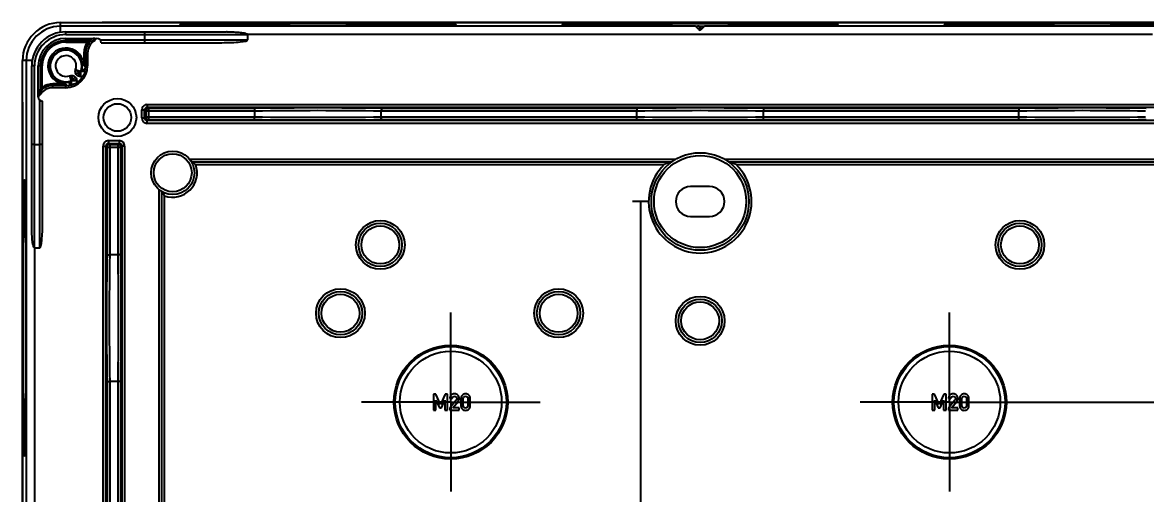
# Model space of a CAD drawing. Header units: millimetres. Extents: x 0 to 594, y 0 to 420.
# Drawn here: x 430.8 to 534.3, y 186.8 to 230.3 of the extents above; entities that cross this region are included whole.
import ezdxf

# ---------------------------------------------------------------- set-up
doc = ezdxf.new("R2010")
doc.units = ezdxf.units.MM
doc.header["$LTSCALE"] = 32.67
doc.linetypes.add('CENTER', pattern=[0.6, 0.375, -0.075, 0.075, -0.075])
doc.layers.get('0').update_dxf_attribs({"linetype": 'CONTINUOUS'})
for name, color, linetype in [('DECKEL_ABOX_DXF_CONTINUOUS_LINE', 7, 'CONTINUOUS'), ('KASTEN_ABOX_250-5201_DXF_AXIS', 7, 'CONTINUOUS'), ('KASTEN_ABOX_DXF_CONTINUOUS_LINE', 7, 'CONTINUOUS'), ('M-490-925-01-6274_DXF_DIMENSION', 7, 'CONTINUOUS')]:
    doc.layers.add(name, color=color, linetype=linetype)
doc.styles.get("Standard").update_dxf_attribs({"font": 'txt', "width": 0.7})
doc.dimstyles.new('DIMSTYLE_2', dxfattribs={"dimtxt": 2.5, "dimasz": 3.5, "dimexe": 1.5, "dimexo": 0, "dimtad": 1, "dimdec": 3, "dimlfac": 2, "dimdsep": 46, "dimtxsty": 'Standard', "dimblk": '_FILLED', "dimblk1": '_FILLED', "dimblk2": '_FILLED', "dimcen": 0.09, "dimclrt": 5, "dimadec": 3, "dimazin": 2, "dimtp": 0.3, "dimtm": 0.3, "dimtfac": 1, "dimtdec": 3, "dimtofl": 0, "dimtmove": 0, "dimatfit": 3, "dimldrblk": '_FILLED', "dimfxl": 1, "dimtolj": 1, "dimarcsym": 0})

# ---------------------------------------------------------------- blocks, each defined once
blk = doc.blocks.new('_FILLED')
at = {"color": 0, "linetype": 'ByBlock'}
blk.add_solid([(0, 0), (-1, 0.125), (-1, -0.125)], dxfattribs=at)
blk = doc.blocks.new('*D24')
at = {"layer": 'M-490-925-01-6274_DXF_DIMENSION', "color": 2, "linetype": 'Continuous', "transparency": 16777216}
for p, q in [((524.51, 195.26), (567.58, 195.26)), ((566.08, 195.26), (566.08, 180.26)), ((566.08, 165.26), (566.08, 180.26)), ((527.51, 165.26), (567.58, 165.26))]:
    blk.add_line(p, q, dxfattribs=at)
at = {"layer": 'M-490-925-01-6274_DXF_DIMENSION', "color": 2, "linetype": 'Continuous', "transparency": 16777216, "xscale": 3.5, "yscale": 3.5, "zscale": 3.5}
for p, rotation in [((566.08, 195.26), 90), ((566.08, 165.26), 270)]:
    blk.add_blockref('_FILLED', p, dxfattribs=dict(at, rotation=rotation))
at = {"layer": 'M-490-925-01-6274_DXF_DIMENSION', "color": 5, "linetype": 'Continuous', "transparency": 16777216, "insert": (562.96, 180.26), "char_height": 2.5, "width": 5.8929, "attachment_point": 2, "rotation": 90, "line_spacing_factor": 0.9}
blk.add_mtext('60', dxfattribs=at)

msp = doc.modelspace()

# ---------------------------------------------------------------- linework, layer by layer
at = {"layer": 'DECKEL_ABOX_DXF_CONTINUOUS_LINE', "color": 7, "linetype": 'Continuous'}
for centre, major_axis, start_param, end_param in [((493.2599, -30.01142), (6083.17, 0), 1.561730206, 1.579862448), ((690.18961, 180.25634), (0, 6063.48333), 1.563762358, 1.577830295)]:
    msp.add_ellipse(centre, major_axis=major_axis, ratio=0.042786648, start_param=start_param, end_param=end_param, dxfattribs=at)
at = {"layer": 'KASTEN_ABOX_250-5201_DXF_AXIS', "color": 7, "linetype": 'CENTER'}
for p, q in [((470.2599, 195.25634), (470.2599, 203.50634)), ((516.2599, 195.25634), (516.2599, 203.50634)), ((470.2599, 195.25634), (462.0099, 195.25634)), ((470.2599, 195.25634), (470.2599, 187.00634)), ((470.2599, 195.25634), (478.5099, 195.25634)), ((516.2599, 195.25634), (508.0099, 195.25634)), ((516.2599, 195.25634), (524.5099, 195.25634)), ((516.2599, 195.25634), (516.2599, 187.00634))]:
    msp.add_line(p, q, dxfattribs=at)
at = {"layer": 'KASTEN_ABOX_DXF_CONTINUOUS_LINE', "color": 9, "linetype": 'Continuous'}
for p, q in [((434.2599, 229.36641), (434.2599, 230.25634)), ((434.7599, 229.15634), (434.7599, 229.40634)), ((434.7599, 229.15634), (451.52426, 229.15634)), ((534.99553, 229.16815), (451.52426, 229.16815)), ((493.15383, 229.61241), (493.20738, 229.77304)), ((493.20738, 229.77304), (493.2519, 229.90655)), ((493.25893, 229.9335), (493.33121, 229.71667)), ((493.33121, 229.71667), (493.36567, 229.61329)), ((434.7599, 228.80634), (434.7599, 228.60501)), ((434.7599, 228.45501), (434.7599, 228.60501)), ((434.7599, 228.45501), (436.73248, 228.45501)), ((436.83555, 228.60561), (436.83429, 228.60501)), ((437.92215, 228.65634), (451.52426, 228.65634)), ((436.40857, 227.45634), (436.41025, 226.27365)), ((436.40857, 227.45634), (436.7599, 227.45634)), ((431.64984, 226.75634), (430.7599, 226.75634)), ((431.8599, 226.25634), (431.6099, 226.25634)), ((431.8599, 209.49198), (431.8599, 226.25634)), ((432.41123, 226.25634), (432.2099, 226.25634)), ((432.56123, 226.25634), (432.41123, 226.25634)), ((432.56123, 224.28353), (432.56123, 226.25634)), ((436.40857, 226.25634), (436.7599, 226.25634)), ((435.08517, 225.35914), (435.25557, 224.88909)), ((435.75555, 224.88909), (435.75555, 224.71923)), ((436.12715, 225.26069), (436.12715, 225.76067)), ((436.29701, 225.26069), (436.12715, 225.26069)), ((432.41055, 224.18051), (432.41123, 224.18195)), ((433.5599, 224.25634), (433.5599, 224.60767)), ((434.62058, 224.60767), (433.5599, 224.60767)), ((434.7599, 224.25634), (434.7599, 224.45767)), ((432.3599, 209.49198), (432.3599, 223.09409)), ((441.76848, 221.46461), (441.76848, 222.19807)), ((441.76848, 222.19807), (442.01832, 222.19807)), ((442.01832, 221.46439), (442.01832, 222.1982)), ((442.1237, 222.0927), (442.01832, 222.1982)), ((442.1237, 222.0927), (442.1237, 221.56999)), ((452.17362, 222.0927), (442.1237, 222.0927)), ((442.26817, 222.69776), (442.26817, 222.44792)), ((442.26817, 222.69776), (544.25163, 222.69776)), ((442.37354, 222.34254), (442.26821, 222.44792)), ((442.26821, 222.44792), (544.25159, 222.44792)), ((442.37354, 222.34254), (442.37354, 221.32014)), ((452.12029, 222.34254), (442.37354, 222.34254)), ((487.42362, 222.0927), (463.84618, 222.0927)), ((487.37029, 222.34254), (463.89951, 222.34254)), ((522.67362, 222.0927), (499.09618, 222.0927)), ((522.62029, 222.34254), (499.14951, 222.34254)), ((441.76848, 221.46461), (442.01832, 221.46461)), ((442.01832, 221.46439), (442.1237, 221.56999)), ((442.1237, 221.56999), (452.17362, 221.56999)), ((442.26817, 220.96492), (442.26817, 221.21477)), ((544.25163, 220.96492), (442.26817, 220.96492)), ((442.26821, 221.21477), (442.37354, 221.32014)), ((544.25159, 221.21477), (442.26821, 221.21477)), ((442.37354, 221.32014), (452.12029, 221.32014)), ((463.84618, 221.56999), (487.42362, 221.56999)), ((463.89951, 221.32014), (487.37029, 221.32014)), ((499.09618, 221.56999), (522.67362, 221.56999)), ((499.14951, 221.32014), (522.62029, 221.32014)), ((438.19625, 141.64239), (438.19625, 218.87029)), ((438.19625, 218.87029), (438.4461, 218.87029)), ((438.4461, 141.64243), (438.4461, 218.87025)), ((438.4461, 218.87025), (438.55147, 218.76492)), ((438.55147, 218.76492), (438.55147, 208.89595)), ((438.55147, 218.76492), (439.81832, 218.76492)), ((438.69572, 219.12014), (438.80132, 219.01477)), ((438.69572, 219.12014), (439.67398, 219.12014)), ((438.69595, 219.36999), (438.69595, 219.12014)), ((438.69595, 219.36999), (439.67385, 219.36999)), ((438.80132, 219.01477), (438.80132, 208.84262)), ((438.80132, 219.01477), (439.56848, 219.01477)), ((439.56848, 219.01477), (439.67398, 219.12014)), ((439.56848, 208.84262), (439.56848, 219.01477)), ((439.67385, 219.36999), (439.67385, 219.12014)), ((439.81832, 218.76492), (439.9237, 218.87025)), ((439.81832, 208.89595), (439.81832, 218.76492)), ((440.17354, 218.87029), (439.9237, 218.87029)), ((439.9237, 218.87025), (439.9237, 141.64243)), ((440.17354, 218.87029), (440.17354, 141.64239)), ((446.17115, 217.65634), (491.0149, 217.65634)), ((495.50489, 217.65634), (540.34865, 217.65634)), ((446.73122, 217.15634), (489.9429, 217.15634)), ((496.5769, 217.15634), (539.78858, 217.15634)), ((443.3599, 182.50134), (443.3599, 214.84509)), ((443.8599, 183.57334), (443.8599, 214.28502)), ((431.84809, 209.49198), (431.84809, 151.02071)), ((438.55147, 197.11673), (438.55147, 163.39595)), ((438.80132, 197.17006), (438.80132, 163.34262)), ((439.56848, 163.34262), (439.56848, 197.17006)), ((439.81832, 163.39595), (439.81832, 197.11673))]:
    msp.add_line(p, q, dxfattribs=at)
at = {"layer": 'KASTEN_ABOX_DXF_CONTINUOUS_LINE', "color": 7, "linetype": 'Continuous'}
for p, q in [((434.2599, 230.25634), (552.2599, 230.25634)), ((492.84812, 229.91812), (434.2599, 229.91812)), ((434.7599, 229.40634), (449.5702, 229.40624)), ((442.0099, 229.15634), (442.0099, 228.65634)), ((451.52426, 229.15634), (451.52426, 228.65634)), ((492.60706, 229.94886), (492.848, 229.94878)), ((493.15383, 229.61241), (492.84812, 229.91812)), ((493.1711, 229.93339), (493.2599, 229.93345)), ((493.2599, 229.93345), (493.3487, 229.93339)), ((493.36597, 229.61241), (493.67168, 229.91812)), ((552.2599, 229.91812), (493.67168, 229.91812)), ((493.6718, 229.94878), (493.91274, 229.94886)), ((434.7599, 228.80634), (437.6099, 228.80634)), ((434.7599, 228.60501), (436.83429, 228.60501)), ((438.0099, 228.40634), (449.13257, 228.40634)), ((436.55857, 227.45634), (436.55857, 226.25634)), ((436.7599, 227.45634), (436.7599, 226.25634)), ((430.7599, 133.75634), (430.7599, 226.75634)), ((431.09812, 226.75634), (431.09812, 180.66812)), ((431.61001, 211.44302), (431.6099, 226.25634)), ((432.2099, 223.40634), (432.2099, 226.25634)), ((432.41123, 224.18195), (432.41123, 226.25634)), ((435.63399, 225.84303), (436.12714, 225.76066)), ((435.6571, 225.93107), (436.12715, 225.76067)), ((435.20535, 224.81924), (435.20535, 224.51361)), ((435.25557, 224.88909), (435.25557, 224.49599)), ((435.75555, 224.88909), (435.25557, 224.88909)), ((435.74727, 224.97974), (435.25558, 224.8891)), ((436.52025, 225.76067), (436.12715, 225.76067)), ((436.50254, 225.8109), (436.197, 225.8109)), ((434.7599, 224.45767), (433.5599, 224.45767)), ((434.7599, 224.25634), (433.5599, 224.25634)), ((434.7599, 224.60473), (434.7599, 224.45767)), ((432.6099, 211.88367), (432.6099, 223.00634)), ((452.17362, 221.56999), (452.17362, 222.0927)), ((463.84618, 221.56999), (463.84618, 222.0927)), ((487.42362, 221.56999), (487.42362, 222.0927)), ((499.09618, 221.56999), (499.09618, 222.0927)), ((522.67362, 221.56999), (522.67362, 222.0927)), ((431.8599, 219.00634), (432.3599, 219.00634)), ((446.34195, 217.40634), (490.62788, 217.40634)), ((495.89191, 217.40634), (540.17785, 217.40634)), ((443.6099, 182.88836), (443.6099, 214.67429)), ((494.1349, 215.13134), (492.3849, 215.13134)), ((488.5099, 213.75634), (487.0099, 213.75634)), ((487.7599, 213.75634), (487.7599, 176.25634)), ((492.3849, 212.38134), (494.1349, 212.38134)), ((431.84809, 209.49198), (432.3599, 209.49198)), ((439.56848, 208.84262), (438.80132, 208.84262)), ((439.56848, 197.17006), (438.80132, 197.17006))]:
    msp.add_line(p, q, dxfattribs=at)
at = {"layer": 'KASTEN_ABOX_DXF_CONTINUOUS_LINE', "color": 2, "linetype": 'Continuous'}
for p, q in [((468.66936, 196.00428), (468.66936, 194.50531)), ((468.88438, 196.00428), (468.66936, 196.00428)), ((469.31443, 195.02692), (468.88438, 196.00428)), ((469.73521, 196.00428), (469.31443, 195.02692)), ((469.95023, 196.00428), (469.73521, 196.00428)), ((469.95023, 194.50531), (469.95023, 196.00428)), ((514.88438, 196.00428), (514.66936, 196.00428)), ((514.66936, 196.00428), (514.66936, 194.50531)), ((515.31443, 195.02692), (514.88438, 196.00428)), ((515.73521, 196.00428), (515.31443, 195.02692)), ((515.95023, 196.00428), (515.73521, 196.00428)), ((515.95023, 194.50531), (515.95023, 196.00428)), ((468.89673, 194.50531), (468.89673, 195.4405)), ((468.89673, 195.4405), (469.21566, 194.7193)), ((469.40496, 194.7193), (469.71875, 195.4405)), ((469.71875, 195.4405), (469.72286, 194.50531)), ((470.17554, 195.58556), (470.39056, 195.58556)), ((470.76196, 195.4405), (470.17554, 194.70696)), ((470.45846, 194.7193), (470.94097, 195.32424)), ((471.1992, 195.58556), (471.1992, 194.92404)), ((471.41422, 194.93638), (471.41422, 195.57321)), ((471.83603, 195.57321), (471.83603, 194.93638)), ((472.05105, 194.92404), (472.05105, 195.58556)), ((514.89673, 194.50531), (514.89673, 195.4405)), ((514.89673, 195.4405), (515.21566, 194.7193)), ((515.40496, 194.7193), (515.71875, 195.4405)), ((515.71875, 195.4405), (515.72286, 194.50531)), ((516.17554, 195.58556), (516.39056, 195.58556)), ((516.76196, 195.4405), (516.17554, 194.70696)), ((516.45846, 194.7193), (516.94097, 195.32424)), ((517.1992, 195.58556), (517.1992, 194.92404)), ((517.41422, 194.93638), (517.41422, 195.57321)), ((517.83603, 195.57321), (517.83603, 194.93638)), ((518.05105, 194.92404), (518.05105, 195.58556)), ((468.66936, 194.50531), (468.89673, 194.50531)), ((469.21566, 194.7193), (469.40496, 194.7193)), ((469.72286, 194.50531), (469.95023, 194.50531)), ((470.17554, 194.70696), (470.17554, 194.50531)), ((470.17554, 194.50531), (471.03048, 194.50531)), ((471.03048, 194.7193), (470.45846, 194.7193)), ((471.03048, 194.50531), (471.03048, 194.7193)), ((514.66936, 194.50531), (514.89673, 194.50531)), ((515.21566, 194.7193), (515.40496, 194.7193)), ((515.72286, 194.50531), (515.95023, 194.50531)), ((516.17554, 194.70696), (516.17554, 194.50531)), ((516.17554, 194.50531), (517.03048, 194.50531)), ((517.03048, 194.7193), (516.45846, 194.7193)), ((517.03048, 194.50531), (517.03048, 194.7193))]:
    msp.add_line(p, q, dxfattribs=at)
at = {"layer": 'KASTEN_ABOX_DXF_CONTINUOUS_LINE', "color": 7, "linetype": 'Continuous'}
for centre, radius in [((439.5099, 221.50634), 1.75), ((439.5099, 221.50634), 1.27435), ((444.6099, 216.40634), 2), ((493.2599, 213.75634), 4.5), ((463.7599, 209.75634), 2), ((522.7599, 209.75634), 2), ((460.0849, 203.45634), 2), ((480.2099, 203.45634), 2), ((493.2599, 202.75634), 2), ((470.2599, 195.25634), 5.25), ((470.2599, 195.25634), 5.125), ((470.2599, 195.25634), 4.69199), ((516.2599, 195.25634), 5.25), ((516.2599, 195.25634), 5.125), ((516.2599, 195.25634), 4.69199)]:
    msp.add_circle(centre, radius, dxfattribs=at)
at = {"layer": 'KASTEN_ABOX_DXF_CONTINUOUS_LINE', "color": 9, "linetype": 'Continuous'}
for centre, radius in [((444.6099, 216.40634), 1.74996), ((493.2599, 213.75634), 4.24999), ((463.7599, 209.75634), 2.24997), ((463.7599, 209.75634), 1.74996), ((522.7599, 209.75634), 2.24997), ((522.7599, 209.75634), 1.74996), ((460.0849, 203.45634), 2.24997), ((460.0849, 203.45634), 1.74996), ((480.2099, 203.45634), 2.24997), ((480.2099, 203.45634), 1.74996), ((493.2599, 202.75634), 2.24997), ((493.2599, 202.75634), 1.74996)]:
    msp.add_circle(centre, radius, dxfattribs=at)
at = {"layer": 'KASTEN_ABOX_DXF_CONTINUOUS_LINE', "color": 7, "linetype": 'Continuous'}
for centre, radius, start, end in [((434.2599, 226.75634), 3.5, 90, 180), ((434.2599, 226.75634), 3.16178, 90, 180), ((434.7599, 226.25634), 3.15, 89.9999998, 180.0000001), ((449.50428, 207.55536), 21.85098, 89.6499749, 89.827149), ((493.23349, 177.45866), 52.47477, 90.0681198, 90.2343845), ((493.2599, 229.71847), 0.15, 225, 315), ((434.7599, 226.25634), 2.55, 90, 180), ((434.7599, 226.25634), 2.34867, 90, 180), ((438.1099, 227.45634), 1.55133, 140.5765035, 180), ((438.45811, 225.07247), 3.79727, 116.5828884, 117.0282358), ((438.38992, 225.21109), 3.64279, 113.7299086, 116.5992739), ((438.1099, 227.45634), 1.35, 120.4501083, 180), ((436.83597, 228.5028), 0.0973, 320.9564665, 331.8680426), ((437.37507, 228.70636), 0.09998, 300.5253491, 90.0100187), ((437.6099, 228.40634), 0.4, 0, 90), ((434.7599, 226.25634), 1.50455, 342.7785987, 287.2214013), ((434.7599, 226.25634), 1.45433, 340.0726783, 289.9273217), ((434.7599, 226.25634), 2, 270, 360), ((433.85099, 228.99224), 3.95281, 306.4060338, 309.1619245), ((434.03826, 228.76767), 3.66043, 309.1090163, 309.8598318), ((432.38199, 222.61442), 5.21506, 39.4189327, 39.8749224), ((434.7599, 226.25634), 1.79867, 345.6611926, 360), ((432.02446, 227.16492), 3.95225, 320.8366245, 323.593773), ((434.7599, 226.25634), 1.8314, 302.9330235, 327.0669765), ((433.93473, 224.87712), 2.73232, 18.8667399, 19.9836171), ((433.5599, 222.90634), 1.35, 90, 149.5498869), ((433.5599, 222.90634), 1.55133, 90, 129.423496), ((434.75994, 227.91132), 3.30659, 267.5844554, 269.9993051), ((434.7599, 226.25634), 1.79867, 270, 284.3268652), ((432.23164, 226.99186), 3.68232, 320.1408126, 320.8887136), ((432.6099, 223.40634), 0.4, 180, 270), ((432.3099, 223.64117), 0.09999, 224.9801415, 329.5584902), ((442.37385, 222.09239), 0.25016, 90.0706076, 179.9293924), ((439.56817, 218.76461), 0.25016, 0.0706076, 89.9293924), ((493.62734, 208.12456), 9.75439, 107.9085292, 112.192633), ((492.89246, 208.12456), 9.75439, 67.807367, 72.0914708), ((492.3849, 213.75634), 1.375, 90, 270), ((494.1349, 213.75634), 1.375, 270, 90)]:
    msp.add_arc(centre, radius, start, end, dxfattribs=at)
at = {"layer": 'KASTEN_ABOX_DXF_CONTINUOUS_LINE', "color": 9, "linetype": 'Continuous'}
for centre, radius, start, end in [((434.7599, 226.25634), 2.89999, 90, 180), ((482.23746, 233.58702), 11.61308, 341.5229276, 341.663099), ((434.7599, 226.25634), 2.19866, 90, 180), ((438.1099, 227.45634), 1.70133, 144.0566369, 180), ((434.7619, 226.25545), 1.65671, 157.4167813, 165.6924212), ((434.7599, 226.25634), 0.95434, 340.0726783, 289.9273217), ((434.76199, 226.25606), 1.65663, 165.7179327, 182.2668005), ((434.76002, 226.25646), 1.65468, 182.2832851, 265.1657081), ((434.76673, 226.27369), 1.64353, 359.9987513, 8.0003809), ((433.5599, 222.90634), 1.70133, 90, 125.9477702), ((442.2681, 222.19814), 0.49962, 89.9912811, 180.0087189), ((442.26768, 222.19856), 0.24936, 89.877915, 180.0817909), ((458.0099, -170.44898), 392.83568, 89.1409578, 90.8590422), ((458.0099, -161.32725), 383.4636, 89.1279305, 90.8720695), ((493.2599, -170.44897), 392.83567, 89.1409578, 90.8590422), ((493.2599, -161.32725), 383.4636, 89.1279305, 90.8720695), ((528.5099, -170.44897), 392.83567, 89.1409578, 90.8590422), ((528.5099, -161.32725), 383.4636, 89.1279305, 90.8720695), ((442.2681, 221.46454), 0.49962, 179.9916739, 270.0083261), ((442.26768, 221.46412), 0.24936, 179.9395008, 270.1216821), ((442.37383, 221.57028), 0.25014, 180.0664581, 269.9335419), ((458.0099, 614.11166), 392.83567, 269.1409578, 270.8590422), ((458.0099, 604.98993), 383.4636, 269.1279305, 270.8720695), ((493.2599, 614.11167), 392.83568, 269.1409578, 270.8590422), ((493.2599, 604.98993), 383.4636, 269.1279305, 270.8720695), ((528.5099, 614.11167), 392.83568, 269.1409578, 270.8590422), ((528.5099, 604.98993), 383.4636, 269.1279305, 270.8720695), ((438.69588, 218.87036), 0.49962, 89.9916739, 180.0083261), ((438.69546, 218.87078), 0.24936, 89.9395008, 180.1216821), ((438.80161, 218.76463), 0.25014, 90.0664581, 179.9335419), ((439.67392, 218.87037), 0.49962, 359.9912811, 90.0087189), ((439.67434, 218.87078), 0.24936, 359.877915, 90.0817909), ((444.6099, 216.40634), 2.25, 250.5287794, 19.4712206), ((493.2599, 213.75634), 4.75, 134.2920632, 45.7079368), ((831.343, 203.00634), 392.83568, 179.1409578, 180.8590422), ((822.22127, 203.00634), 383.4636, 179.1279305, 180.8720695), ((56.14853, 203.00634), 383.4636, 359.1279305, 0.8720695), ((47.02681, 203.00634), 392.83567, 359.1409578, 0.8590422)]:
    msp.add_arc(centre, radius, start, end, dxfattribs=at)
at = {"layer": 'KASTEN_ABOX_DXF_CONTINUOUS_LINE', "color": 7, "linetype": 'Continuous'}
for centre, major_axis, start_param, end_param in [((449.13257, 228.65634), (2.39169, 0), -1.570796327, 0), ((432.3599, 211.88367), (0, 2.39169), -3.141592654, -1.570796327)]:
    msp.add_ellipse(centre, major_axis=major_axis, ratio=0.104528463, start_param=start_param, end_param=end_param, dxfattribs=at)
for points, knots in [([(445.49528, 230.0387), (445.46101, 230.04024), (445.40404, 230.04388), (445.32479, 230.0466), (445.29016, 230.05507), (445.25989, 230.05475), (445.2599, 230.05999)], [0, 0, 0, 0, 0.434310584, 0.745627012, 0.933690964, 1, 1, 1, 1]), ([(445.2599, 230.05999), (445.25991, 230.06543), (445.29145, 230.06487), (445.32747, 230.07373), (445.40985, 230.07642), (445.51423, 230.08264), (445.65224, 230.08744), (445.89361, 230.09512), (446.26839, 230.10374), (446.8015, 230.1134), (447.44275, 230.12255), (448.18568, 230.13119), (449.02326, 230.13916), (449.94735, 230.14641), (451.32614, 230.15527), (453.19317, 230.16376), (455.55435, 230.16988), (458.0099, 230.17195), (460.46545, 230.16988), (462.82663, 230.16376), (464.69366, 230.15527), (466.07244, 230.14641), (466.99654, 230.13916), (467.83412, 230.13119), (468.57705, 230.12255), (469.2183, 230.1134), (469.75141, 230.10374), (470.12618, 230.09512), (470.36756, 230.08744), (470.50557, 230.08264), (470.60995, 230.07642), (470.69232, 230.07373), (470.72835, 230.06487), (470.75989, 230.06543), (470.7599, 230.05999)], [0, 0, 0, 0, 0.000640444, 0.002459408, 0.005470083, 0.009669335, 0.015050567, 0.021599138, 0.038129739, 0.059110274, 0.084332329, 0.113559881, 0.146505554, 0.18285789, 0.2222618, 0.308690712, 0.40247137, 0.5, 0.59752863, 0.691309288, 0.7777382, 0.81714211, 0.853494446, 0.886440119, 0.915667671, 0.940889726, 0.961870261, 0.978400862, 0.984949433, 0.990330665, 0.994529917, 0.997540592, 0.999359556, 1, 1, 1, 1]), ([(455.44965, 229.95098), (454.27962, 229.95306), (452.11326, 229.96002), (449.20967, 229.97653), (447.06168, 230.00258), (445.90964, 230.02015), (445.49528, 230.0387)], [0, 0, 0, 0, 0.352597474, 0.652855061, 0.875005425, 1, 1, 1, 1]), ([(470.52452, 230.0387), (470.11016, 230.02015), (468.95812, 230.00258), (466.81013, 229.97653), (463.90654, 229.96002), (461.74018, 229.95306), (460.57015, 229.95098)], [0, 0, 0, 0, 0.124994584, 0.347144952, 0.647402535, 1, 1, 1, 1]), ([(470.7599, 230.05999), (470.75991, 230.05475), (470.72964, 230.05507), (470.69501, 230.0466), (470.61576, 230.04388), (470.55879, 230.04024), (470.52452, 230.0387)], [0, 0, 0, 0, 0.066309035, 0.254372987, 0.565689415, 1, 1, 1, 1]), ([(480.74528, 230.0387), (480.71101, 230.04024), (480.65404, 230.04388), (480.57479, 230.0466), (480.54016, 230.05507), (480.50989, 230.05475), (480.5099, 230.05999)], [0, 0, 0, 0, 0.434310584, 0.745627012, 0.933690964, 1, 1, 1, 1]), ([(480.5099, 230.05999), (480.50991, 230.06543), (480.54145, 230.06487), (480.57747, 230.07373), (480.65985, 230.07642), (480.76423, 230.08264), (480.90224, 230.08744), (481.14361, 230.09512), (481.51839, 230.10374), (482.0515, 230.1134), (482.69275, 230.12255), (483.43568, 230.13119), (484.27326, 230.13916), (485.19735, 230.14641), (486.57614, 230.15527), (488.44317, 230.16376), (490.80435, 230.16988), (493.2599, 230.17195), (495.71545, 230.16988), (498.07663, 230.16376), (499.94366, 230.15527), (501.32244, 230.14641), (502.24654, 230.13916), (503.08412, 230.13119), (503.82705, 230.12255), (504.4683, 230.1134), (505.00141, 230.10374), (505.37618, 230.09512), (505.61756, 230.08744), (505.75557, 230.08264), (505.85995, 230.07642), (505.94232, 230.07373), (505.97835, 230.06487), (506.00989, 230.06543), (506.0099, 230.05999)], [0, 0, 0, 0, 0.000640444, 0.002459408, 0.005470083, 0.009669335, 0.015050567, 0.021599138, 0.038129739, 0.059110274, 0.084332329, 0.113559881, 0.146505554, 0.18285789, 0.2222618, 0.308690712, 0.40247137, 0.5, 0.59752863, 0.691309288, 0.7777382, 0.81714211, 0.853494446, 0.886440119, 0.915667671, 0.940889726, 0.961870261, 0.978400862, 0.984949433, 0.990330665, 0.994529917, 0.997540592, 0.999359556, 1, 1, 1, 1]), ([(490.69965, 229.95098), (489.52962, 229.95306), (487.36326, 229.96002), (484.45967, 229.97653), (482.31168, 230.00258), (481.15964, 230.02015), (480.74528, 230.0387)], [0, 0, 0, 0, 0.352597474, 0.652855061, 0.875005425, 1, 1, 1, 1]), ([(505.77452, 230.0387), (505.36016, 230.02015), (504.20812, 230.00258), (502.06013, 229.97653), (499.15654, 229.96002), (496.99018, 229.95306), (495.82015, 229.95098)], [0, 0, 0, 0, 0.124994584, 0.347144952, 0.647402535, 1, 1, 1, 1]), ([(506.0099, 230.05999), (506.00991, 230.05475), (505.97964, 230.05507), (505.94501, 230.0466), (505.86576, 230.04388), (505.80879, 230.04024), (505.77452, 230.0387)], [0, 0, 0, 0, 0.066309035, 0.254372987, 0.565689415, 1, 1, 1, 1]), ([(515.99528, 230.0387), (515.96101, 230.04024), (515.90404, 230.04388), (515.82479, 230.0466), (515.79016, 230.05507), (515.75989, 230.05475), (515.7599, 230.05999)], [0, 0, 0, 0, 0.434310584, 0.745627012, 0.933690964, 1, 1, 1, 1]), ([(515.7599, 230.05999), (515.75991, 230.06543), (515.79145, 230.06487), (515.82747, 230.07373), (515.90985, 230.07642), (516.01423, 230.08264), (516.15224, 230.08744), (516.39361, 230.09512), (516.76839, 230.10374), (517.3015, 230.1134), (517.94275, 230.12255), (518.68568, 230.13119), (519.52326, 230.13916), (520.44735, 230.14641), (521.82614, 230.15527), (523.69317, 230.16376), (526.05435, 230.16988), (528.5099, 230.17195), (530.96545, 230.16988), (533.32663, 230.16376), (535.19366, 230.15527), (536.57244, 230.14641), (537.49654, 230.13916), (538.33412, 230.13119), (539.07705, 230.12255), (539.7183, 230.1134), (540.25141, 230.10374), (540.62618, 230.09512), (540.86756, 230.08744), (541.00557, 230.08264), (541.10995, 230.07642), (541.19232, 230.07373), (541.22835, 230.06487), (541.25989, 230.06543), (541.2599, 230.05999)], [0, 0, 0, 0, 0.000640444, 0.002459408, 0.005470083, 0.009669335, 0.015050567, 0.021599138, 0.038129739, 0.059110274, 0.084332329, 0.113559881, 0.146505554, 0.18285789, 0.2222618, 0.308690712, 0.40247137, 0.5, 0.59752863, 0.691309288, 0.7777382, 0.81714211, 0.853494446, 0.886440119, 0.915667671, 0.940889726, 0.961870261, 0.978400862, 0.984949433, 0.990330665, 0.994529917, 0.997540592, 0.999359556, 1, 1, 1, 1]), ([(525.94965, 229.95098), (524.77962, 229.95306), (522.61326, 229.96002), (519.70967, 229.97653), (517.56168, 230.00258), (516.40964, 230.02015), (515.99528, 230.0387)], [0, 0, 0, 0, 0.352597474, 0.652855061, 0.875005425, 1, 1, 1, 1]), ([(541.02452, 230.0387), (540.61016, 230.02015), (539.45812, 230.00258), (537.31013, 229.97653), (534.40654, 229.96002), (532.24018, 229.95306), (531.07015, 229.95098)], [0, 0, 0, 0, 0.124994584, 0.347144952, 0.647402535, 1, 1, 1, 1]), ([(441.9968, 229.40634), (441.99862, 229.40634), (441.99995, 229.397), (442.00423, 229.37655), (442.00653, 229.32276), (442.00946, 229.24776), (442.0099, 229.18821), (442.0099, 229.15634)], [0, 0, 0, 0, 0.021803171, 0.079207323, 0.295312886, 0.619170774, 1, 1, 1, 1]), ([(449.63777, 229.40593), (449.79801, 229.40495), (450.11848, 229.39944), (450.51864, 229.38069), (450.83813, 229.35361), (451.07611, 229.32441), (451.27479, 229.28755), (451.42455, 229.24178), (451.50157, 229.20208), (451.5216, 229.16815)], [0, 0, 0, 0, 0.250338704, 0.500643961, 0.625781036, 0.750891719, 0.875940093, 0.938445179, 1, 1, 1, 1]), ([(455.44965, 229.95098), (455.66106, 229.9506), (456.51448, 229.94927), (457.36789, 229.94872), (458.0099, 229.94872)], [0, 0, 0, 0, 0.247724131, 1, 1, 1, 1]), ([(458.0099, 229.94872), (458.22458, 229.94872), (459.078, 229.94891), (459.93142, 229.94984), (460.57015, 229.95098)], [0, 0, 0, 0, 0.251556312, 1, 1, 1, 1]), ([(490.69965, 229.95098), (490.8573, 229.9507), (491.4931, 229.94967), (492.1289, 229.94908), (492.60706, 229.94886)], [0, 0, 0, 0, 0.247956387, 1, 1, 1, 1]), ([(492.83541, 229.93083), (492.83193, 229.93431), (492.86985, 229.92778), (492.89084, 229.9344), (492.95542, 229.93183), (492.99573, 229.9329), (493.01883, 229.93299)], [0, 0, 0, 0, 0.080537514, 0.302221048, 0.622356513, 1, 1, 1, 1]), ([(493.3487, 229.93339), (493.38303, 229.93335), (493.49228, 229.93285), (493.60158, 229.93372), (493.67648, 229.93134)], [0, 0, 0, 0, 0.314161211, 1, 1, 1, 1]), ([(493.91274, 229.94886), (494.07274, 229.94893), (494.70854, 229.94932), (495.34434, 229.95013), (495.82015, 229.95098)], [0, 0, 0, 0, 0.251642465, 1, 1, 1, 1]), ([(525.94965, 229.95098), (526.16106, 229.9506), (527.01448, 229.94927), (527.86789, 229.94872), (528.5099, 229.94872)], [0, 0, 0, 0, 0.247724131, 1, 1, 1, 1]), ([(528.5099, 229.94872), (528.72458, 229.94872), (529.578, 229.94891), (530.43142, 229.94984), (531.07015, 229.95098)], [0, 0, 0, 0, 0.251556312, 1, 1, 1, 1]), ([(436.83429, 228.60501), (436.86073, 228.60484), (436.89954, 228.58715), (436.91966, 228.55555), (436.92396, 228.54589)], [0, 0, 0, 0, 0.714204901, 1, 1, 1, 1]), ([(436.92396, 228.54589), (436.92759, 228.53812), (436.93703, 228.50908), (436.93203, 228.4761), (436.92177, 228.45692)], [0, 0, 0, 0, 0.282830641, 1, 1, 1, 1]), ([(442.0099, 228.65634), (442.0099, 228.62447), (442.00946, 228.56492), (442.00653, 228.48993), (442.00423, 228.43613), (441.99995, 228.41568), (441.99862, 228.40634), (441.9968, 228.40634)], [0, 0, 0, 0, 0.380829226, 0.704687114, 0.920792677, 0.978196829, 1, 1, 1, 1]), ([(436.50254, 225.8109), (436.50098, 225.81516), (436.4886, 225.82627), (436.46131, 225.86646), (436.43181, 225.90029), (436.41075, 225.92592)], [0, 0, 0, 0, 0.092549836, 0.323889258, 1, 1, 1, 1]), ([(436.52025, 225.76067), (436.52152, 225.75694), (436.51314, 225.74203), (436.50839, 225.71086), (436.49042, 225.66078), (436.4578, 225.56603), (436.39658, 225.42789), (436.33371, 225.31736), (436.29701, 225.26069)], [0, 0, 0, 0, 0.021498066, 0.081979093, 0.178834276, 0.306936569, 0.631488758, 1, 1, 1, 1]), ([(432.42682, 224.12834), (432.44138, 224.10516), (432.49341, 224.0702), (432.55356, 224.08732), (432.57473, 224.1047)], [0, 0, 0, 0, 0.499829423, 1, 1, 1, 1]), ([(435.05826, 224.63185), (435.09077, 224.6047), (435.13482, 224.56041), (435.18589, 224.52078), (435.20535, 224.5137)], [0, 0, 0, 0, 0.671683062, 1, 1, 1, 1]), ([(435.75555, 224.71923), (435.69888, 224.68253), (435.58835, 224.61966), (435.45022, 224.55844), (435.35546, 224.52582), (435.30538, 224.50785), (435.27421, 224.5031), (435.2593, 224.49472), (435.25557, 224.49599)], [0, 0, 0, 0, 0.368511242, 0.69306343, 0.821165724, 0.918020907, 0.978501934, 1, 1, 1, 1]), ([(452.12029, 222.34254), (452.12981, 222.34099), (452.14679, 222.31155), (452.16722, 222.23158), (452.17359, 222.15119), (452.17359, 222.0927)], [0, 0, 0, 0, 0.110803465, 0.327960547, 1, 1, 1, 1]), ([(463.89951, 222.34254), (463.88999, 222.34099), (463.87301, 222.31155), (463.85257, 222.23158), (463.84621, 222.15119), (463.84621, 222.0927)], [0, 0, 0, 0, 0.110808895, 0.327955556, 1, 1, 1, 1]), ([(487.37029, 222.34254), (487.37981, 222.34099), (487.39679, 222.31155), (487.41722, 222.23158), (487.42359, 222.15119), (487.42359, 222.0927)], [0, 0, 0, 0, 0.110803465, 0.327960547, 1, 1, 1, 1]), ([(499.14951, 222.34254), (499.13999, 222.34099), (499.12301, 222.31155), (499.10257, 222.23158), (499.09621, 222.15119), (499.09621, 222.0927)], [0, 0, 0, 0, 0.110808895, 0.327955556, 1, 1, 1, 1]), ([(522.62029, 222.34254), (522.62981, 222.34099), (522.64679, 222.31155), (522.66722, 222.23158), (522.67359, 222.15119), (522.67359, 222.0927)], [0, 0, 0, 0, 0.110803465, 0.327960547, 1, 1, 1, 1]), ([(452.12029, 221.32014), (452.12981, 221.3217), (452.14678, 221.35113), (452.16722, 221.4311), (452.17359, 221.51149), (452.17359, 221.56999)], [0, 0, 0, 0, 0.110808877, 0.327955538, 1, 1, 1, 1]), ([(463.89951, 221.32014), (463.88999, 221.3217), (463.87301, 221.35113), (463.85258, 221.4311), (463.84621, 221.51149), (463.84621, 221.56999)], [0, 0, 0, 0, 0.110803481, 0.327960564, 1, 1, 1, 1]), ([(487.37029, 221.32014), (487.37981, 221.3217), (487.39678, 221.35113), (487.41722, 221.4311), (487.42359, 221.51149), (487.42359, 221.56999)], [0, 0, 0, 0, 0.110808877, 0.327955538, 1, 1, 1, 1]), ([(499.14951, 221.32014), (499.13999, 221.3217), (499.12301, 221.35113), (499.10258, 221.4311), (499.09621, 221.51149), (499.09621, 221.56999)], [0, 0, 0, 0, 0.110803481, 0.327960564, 1, 1, 1, 1]), ([(522.62029, 221.32014), (522.62981, 221.3217), (522.64678, 221.35113), (522.66722, 221.4311), (522.67359, 221.51149), (522.67359, 221.56999)], [0, 0, 0, 0, 0.110808877, 0.327955538, 1, 1, 1, 1]), ([(431.8599, 219.00634), (431.82803, 219.00634), (431.76848, 219.00678), (431.69348, 219.00971), (431.63969, 219.01201), (431.61924, 219.01629), (431.6099, 219.01762), (431.6099, 219.01944)], [0, 0, 0, 0, 0.380829226, 0.704687114, 0.920792677, 0.978196829, 1, 1, 1, 1]), ([(432.6099, 219.01944), (432.6099, 219.01762), (432.60056, 219.01629), (432.58011, 219.01201), (432.52631, 219.00971), (432.45132, 219.00678), (432.39177, 219.00634), (432.3599, 219.00634)], [0, 0, 0, 0, 0.021803171, 0.079207323, 0.295312886, 0.619170774, 1, 1, 1, 1]), ([(446.34195, 217.40634), (446.36091, 217.39537), (446.49388, 217.31721), (446.62318, 217.23273), (446.73122, 217.15634)], [0, 0, 0, 0, 0.142077364, 1, 1, 1, 1]), ([(430.95625, 190.25634), (430.95081, 190.25635), (430.95137, 190.28789), (430.94251, 190.32392), (430.93982, 190.40629), (430.9336, 190.51067), (430.9288, 190.64868), (430.92112, 190.89006), (430.9125, 191.26483), (430.90284, 191.79794), (430.89369, 192.43919), (430.88505, 193.18212), (430.87708, 194.0197), (430.86983, 194.9438), (430.86097, 196.32258), (430.85248, 198.18961), (430.84636, 200.55079), (430.84429, 203.00634), (430.84636, 205.46189), (430.85248, 207.82307), (430.86097, 209.6901), (430.86983, 211.06889), (430.87708, 211.99298), (430.88505, 212.83057), (430.89369, 213.57349), (430.90284, 214.21474), (430.9125, 214.74785), (430.92112, 215.12263), (430.9288, 215.364), (430.9336, 215.50201), (430.93982, 215.60639), (430.94251, 215.68877), (430.95137, 215.72479), (430.95081, 215.75633), (430.95625, 215.75634)], [0, 0, 0, 0, 0.000640444, 0.002459408, 0.005470083, 0.009669335, 0.015050567, 0.021599138, 0.038129739, 0.059110274, 0.084332329, 0.113559881, 0.146505554, 0.18285789, 0.2222618, 0.308690712, 0.40247137, 0.5, 0.59752863, 0.691309288, 0.7777382, 0.81714211, 0.853494446, 0.886440119, 0.915667671, 0.940889726, 0.961870261, 0.978400862, 0.984949433, 0.990330665, 0.994529917, 0.997540592, 0.999359556, 1, 1, 1, 1]), ([(430.95625, 215.75634), (430.96149, 215.75635), (430.96117, 215.72608), (430.96964, 215.69145), (430.97236, 215.6122), (430.976, 215.55523), (430.97754, 215.52096)], [0, 0, 0, 0, 0.066309036, 0.254372988, 0.565689416, 1, 1, 1, 1]), ([(430.97754, 215.52096), (430.99609, 215.1066), (431.01366, 213.95456), (431.03971, 211.80657), (431.05622, 208.90298), (431.06318, 206.73662), (431.06526, 205.56659)], [0, 0, 0, 0, 0.124994575, 0.347144939, 0.647402526, 1, 1, 1, 1]), ([(443.6099, 214.67429), (443.62087, 214.65533), (443.69903, 214.52236), (443.78351, 214.39306), (443.8599, 214.28502)], [0, 0, 0, 0, 0.142077364, 1, 1, 1, 1]), ([(431.84809, 209.49464), (431.81274, 209.51484), (431.77302, 209.59588), (431.72635, 209.75038), (431.68938, 209.95618), (431.66014, 210.20218), (431.63334, 210.53252), (431.61525, 210.94615), (431.61053, 211.2774), (431.61001, 211.44302)], [0, 0, 0, 0, 0.061542507, 0.124048546, 0.249099672, 0.374212515, 0.499351633, 0.749660128, 1, 1, 1, 1]), ([(438.55147, 208.89595), (438.55303, 208.88643), (438.58246, 208.86946), (438.66243, 208.84902), (438.74283, 208.84265), (438.80132, 208.84265)], [0, 0, 0, 0, 0.110808895, 0.327955556, 1, 1, 1, 1]), ([(439.81832, 208.89595), (439.81677, 208.88643), (439.78734, 208.86945), (439.70737, 208.84902), (439.62697, 208.84265), (439.56848, 208.84265)], [0, 0, 0, 0, 0.110803481, 0.327960564, 1, 1, 1, 1]), ([(431.06526, 205.56659), (431.06564, 205.35518), (431.06697, 204.50176), (431.06752, 203.64835), (431.06752, 203.00634)], [0, 0, 0, 0, 0.247724131, 1, 1, 1, 1]), ([(431.06752, 203.00634), (431.06752, 202.79166), (431.06733, 201.93824), (431.0664, 201.08482), (431.06526, 200.44609)], [0, 0, 0, 0, 0.251556312, 1, 1, 1, 1]), ([(431.06526, 200.44609), (431.06318, 199.27606), (431.05622, 197.1097), (431.03971, 194.20611), (431.01366, 192.05812), (430.99609, 190.90608), (430.97754, 190.49172)], [0, 0, 0, 0, 0.352597465, 0.652855048, 0.875005416, 1, 1, 1, 1]), ([(438.55147, 197.11673), (438.55303, 197.12625), (438.58246, 197.14323), (438.66243, 197.16366), (438.74283, 197.17003), (438.80132, 197.17003)], [0, 0, 0, 0, 0.110803465, 0.327960547, 1, 1, 1, 1]), ([(439.81832, 197.11673), (439.81677, 197.12625), (439.78733, 197.14323), (439.70737, 197.16367), (439.62697, 197.17003), (439.56848, 197.17003)], [0, 0, 0, 0, 0.110808877, 0.327955538, 1, 1, 1, 1]), ([(430.97754, 190.49172), (430.976, 190.45745), (430.97236, 190.40048), (430.96964, 190.32123), (430.96117, 190.2866), (430.96149, 190.25633), (430.95625, 190.25634)], [0, 0, 0, 0, 0.434310585, 0.745627012, 0.933690965, 1, 1, 1, 1])]:
    msp.add_open_spline(points, degree=3, knots=knots, dxfattribs=at)
at = {"layer": 'KASTEN_ABOX_DXF_CONTINUOUS_LINE', "color": 9, "linetype": 'Continuous'}
for points, knots in [([(436.39426, 226.50243), (436.34522, 226.85083), (435.99638, 227.53155), (434.97641, 228.01668), (433.8678, 227.79304), (433.36736, 227.21661), (433.23222, 226.89167)], [0, 0, 0, 0, 0.249950819, 0.499962825, 0.749982033, 1, 1, 1, 1]), ([(437.37506, 228.80634), (437.31937, 228.79119), (437.13553, 228.73542), (436.95703, 228.66294), (436.83555, 228.60561)], [0, 0, 0, 0, 0.300517072, 1, 1, 1, 1]), ([(437.42574, 228.62014), (437.3731, 228.60686), (437.19824, 228.55763), (437.02794, 228.49304), (436.91154, 228.44151)], [0, 0, 0, 0, 0.298946101, 1, 1, 1, 1]), ([(435.33616, 225.38254), (435.32599, 225.32025), (435.30614, 225.20514), (435.28503, 225.05269), (435.26098, 224.953), (435.26166, 224.90111), (435.2556, 224.88913)], [0, 0, 0, 0, 0.378773253, 0.701930527, 0.919485139, 1, 1, 1, 1]), ([(435.60533, 225.2464), (435.56113, 225.20125), (435.47862, 225.11845), (435.37362, 225.00584), (435.29664, 224.93814), (435.26736, 224.89543), (435.2556, 224.88912)], [0, 0, 0, 0, 0.37909982, 0.7024266, 0.919881166, 1, 1, 1, 1]), ([(435.67656, 225.54396), (435.7335, 225.57134), (435.83928, 225.62106), (435.97637, 225.69114), (436.07183, 225.72855), (436.1139, 225.75872), (436.12712, 225.76065)], [0, 0, 0, 0, 0.379099552, 0.702426187, 0.919880835, 1, 1, 1, 1]), ([(435.88321, 225.32422), (435.914, 225.37933), (435.97189, 225.48077), (436.0437, 225.6169), (436.10029, 225.70243), (436.11734, 225.75144), (436.12711, 225.76064)], [0, 0, 0, 0, 0.378773105, 0.7019303, 0.919484956, 1, 1, 1, 1]), ([(432.2099, 223.64118), (432.22505, 223.69684), (432.2808, 223.88063), (432.35324, 224.05907), (432.41055, 224.18051)], [0, 0, 0, 0, 0.300490753, 1, 1, 1, 1]), ([(432.3961, 223.5905), (432.40938, 223.64314), (432.45862, 223.81799), (432.5232, 223.98829), (432.57473, 224.1047)], [0, 0, 0, 0, 0.298932613, 1, 1, 1, 1]), ([(432.41123, 224.18195), (432.40861, 224.17694), (432.44103, 224.20654), (432.45988, 224.21425), (432.51123, 224.2515), (432.54348, 224.27197), (432.56123, 224.28372)], [0, 0, 0, 0, 0.093500178, 0.330388395, 0.647763955, 1, 1, 1, 1]), ([(432.56123, 224.28372), (432.56213, 224.26254), (432.56548, 224.20277), (432.57204, 224.14326), (432.57473, 224.1047)], [0, 0, 0, 0, 0.354154346, 1, 1, 1, 1])]:
    msp.add_open_spline(points, degree=3, knots=knots, dxfattribs=at)
for points in [[(435.67656, 225.54396), (435.63319, 225.63484), (435.6177, 225.74366), (435.63399, 225.84303)], [(435.08517, 225.35914), (435.16417, 225.38777), (435.25319, 225.39584), (435.33616, 225.38254)], [(435.33616, 225.38254), (435.43534, 225.36604), (435.53327, 225.31651), (435.60533, 225.2464)], [(435.60533, 225.2464), (435.67707, 225.17574), (435.72872, 225.07871), (435.74727, 224.97974)], [(435.88321, 225.32422), (435.79559, 225.37354), (435.72041, 225.45348), (435.67656, 225.54396)], [(436.12715, 225.26069), (436.04312, 225.26069), (435.95668, 225.28345), (435.88321, 225.32422)]]:
    msp.add_open_spline(points, degree=3, dxfattribs=at)
at = {"layer": 'KASTEN_ABOX_DXF_CONTINUOUS_LINE', "color": 7, "linetype": 'Continuous'}
for points in [[(435.63399, 225.84303), (435.62782, 225.81332), (435.65056, 225.90144), (435.6571, 225.93107)], [(435.74727, 224.97974), (435.74295, 225.00977), (435.75161, 224.91918), (435.75555, 224.88909)], [(432.41123, 224.18195), (432.41125, 224.16334), (432.41692, 224.1441), (432.42682, 224.12834)]]:
    msp.add_open_spline(points, degree=3, dxfattribs=at)
at = {"layer": 'KASTEN_ABOX_DXF_CONTINUOUS_LINE', "color": 2, "linetype": 'Continuous'}
for points in [[(470.30002, 195.89214), (470.21772, 195.80881), (470.17554, 195.70696), (470.17554, 195.58556)], [(470.59323, 196.01766), (470.48006, 196.01766), (470.38233, 195.97548), (470.30002, 195.89214)], [(470.45949, 195.744), (470.50064, 195.78309), (470.55105, 195.80264), (470.60969, 195.80264)], [(470.90496, 195.89111), (470.82163, 195.97548), (470.71772, 196.01766), (470.59323, 196.01766)], [(470.60969, 195.80264), (470.67348, 195.80264), (470.72389, 195.78), (470.76093, 195.73474)], [(471.03048, 195.58762), (471.03048, 195.70593), (470.98829, 195.80675), (470.90496, 195.89111)], [(471.32883, 195.90449), (471.24241, 195.82939), (471.1992, 195.72342), (471.1992, 195.58556)], [(471.62513, 196.01766), (471.51401, 196.01766), (471.41525, 195.97959), (471.32883, 195.90449)], [(471.47182, 195.74195), (471.5099, 195.78206), (471.56134, 195.80264), (471.62513, 195.80264)], [(471.92039, 195.90449), (471.83397, 195.97959), (471.73521, 196.01766), (471.62513, 196.01766)], [(471.62513, 195.80264), (471.68788, 195.80264), (471.73829, 195.78206), (471.77713, 195.74169)], [(472.05105, 195.58556), (472.05105, 195.72342), (472.00681, 195.82939), (471.92039, 195.90449)], [(516.30002, 195.89214), (516.21772, 195.80881), (516.17554, 195.70696), (516.17554, 195.58556)], [(516.59323, 196.01766), (516.48006, 196.01766), (516.38233, 195.97548), (516.30002, 195.89214)], [(516.45949, 195.744), (516.50064, 195.78309), (516.55105, 195.80264), (516.60969, 195.80264)], [(516.90496, 195.89111), (516.82163, 195.97548), (516.71772, 196.01766), (516.59323, 196.01766)], [(516.60969, 195.80264), (516.67348, 195.80264), (516.72389, 195.78), (516.76093, 195.73474)], [(517.03048, 195.58762), (517.03048, 195.70593), (516.98829, 195.80675), (516.90496, 195.89111)], [(517.32883, 195.90449), (517.24241, 195.82939), (517.1992, 195.72342), (517.1992, 195.58556)], [(517.62513, 196.01766), (517.51401, 196.01766), (517.41525, 195.97959), (517.32883, 195.90449)], [(517.47182, 195.74195), (517.5099, 195.78206), (517.56134, 195.80264), (517.62513, 195.80264)], [(517.92039, 195.90449), (517.83397, 195.97959), (517.73521, 196.01766), (517.62513, 196.01766)], [(517.62513, 195.80264), (517.68788, 195.80264), (517.73829, 195.78206), (517.77713, 195.74169)], [(518.05105, 195.58556), (518.05105, 195.72342), (518.00681, 195.82939), (517.92039, 195.90449)], [(470.39056, 195.58556), (470.39467, 195.65243), (470.41834, 195.7049), (470.45949, 195.744)], [(470.76093, 195.73474), (470.79797, 195.68947), (470.81648, 195.64111), (470.81648, 195.58967)], [(470.80585, 195.51981), (470.79899, 195.49502), (470.78483, 195.46911), (470.76196, 195.4405)], [(470.81648, 195.58967), (470.81648, 195.56704), (470.81237, 195.54338), (470.80585, 195.51981)], [(470.94097, 195.32424), (471.00064, 195.39832), (471.03048, 195.48576), (471.03048, 195.58762)], [(471.1992, 194.92404), (471.1992, 194.78618), (471.24241, 194.67918), (471.32857, 194.60481)], [(471.41422, 195.57321), (471.41422, 195.64523), (471.43274, 195.70079), (471.47182, 195.74195)], [(471.47157, 194.76637), (471.43274, 194.80675), (471.41422, 194.86334), (471.41422, 194.93638)], [(471.62513, 194.70696), (471.56134, 194.70696), (471.5099, 194.72651), (471.47157, 194.76637)], [(471.77739, 194.76663), (471.73829, 194.72651), (471.68788, 194.70696), (471.62513, 194.70696)], [(471.77713, 195.74169), (471.81648, 195.70079), (471.83603, 195.64523), (471.83603, 195.57321)], [(471.83603, 194.93638), (471.83603, 194.86334), (471.81648, 194.80675), (471.77739, 194.76663)], [(471.92065, 194.60481), (472.00681, 194.67918), (472.05105, 194.78618), (472.05105, 194.92404)], [(516.39056, 195.58556), (516.39467, 195.65243), (516.41834, 195.7049), (516.45949, 195.744)], [(516.76093, 195.73474), (516.79797, 195.68947), (516.81648, 195.64111), (516.81648, 195.58967)], [(516.80585, 195.51981), (516.79899, 195.49502), (516.78483, 195.46911), (516.76196, 195.4405)], [(516.81648, 195.58967), (516.81648, 195.56704), (516.81237, 195.54338), (516.80585, 195.51981)], [(516.94097, 195.32424), (517.00064, 195.39832), (517.03048, 195.48576), (517.03048, 195.58762)], [(517.1992, 194.92404), (517.1992, 194.78618), (517.24241, 194.67918), (517.32857, 194.60481)], [(517.41422, 195.57321), (517.41422, 195.64523), (517.43274, 195.70079), (517.47182, 195.74195)], [(517.47157, 194.76637), (517.43274, 194.80675), (517.41422, 194.86334), (517.41422, 194.93638)], [(517.62513, 194.70696), (517.56134, 194.70696), (517.5099, 194.72651), (517.47157, 194.76637)], [(517.77739, 194.76663), (517.73829, 194.72651), (517.68788, 194.70696), (517.62513, 194.70696)], [(517.77713, 195.74169), (517.81648, 195.70079), (517.83603, 195.64523), (517.83603, 195.57321)], [(517.83603, 194.93638), (517.83603, 194.86334), (517.81648, 194.80675), (517.77739, 194.76663)], [(517.92065, 194.60481), (518.00681, 194.67918), (518.05105, 194.78618), (518.05105, 194.92404)], [(471.32857, 194.60481), (471.41525, 194.53), (471.51401, 194.49297), (471.62513, 194.49297)], [(471.62513, 194.49297), (471.73521, 194.49297), (471.83397, 194.53), (471.92065, 194.60481)], [(517.32857, 194.60481), (517.41525, 194.53), (517.51401, 194.49297), (517.62513, 194.49297)], [(517.62513, 194.49297), (517.73521, 194.49297), (517.83397, 194.53), (517.92065, 194.60481)]]:
    msp.add_open_spline(points, degree=3, dxfattribs=at)

# ---------------------------------------------------------------- dimensions: what is measured, and where the dimension line sits
at = {"layer": 'M-490-925-01-6274_DXF_DIMENSION', "color": 2, "linetype": 'Continuous'}
dim = msp.add_linear_dim(base=(566.08053, 165.25634), p1=(524.5099, 195.25634), p2=(527.5099, 165.25634), angle=270, dimstyle='DIMSTYLE_2', dxfattribs=at)
dim.commit()
dim.dimension.update_dxf_attribs({"geometry": '*D24', "text_midpoint": (566.08053, 179.89918), "dimtype": 160})

doc.saveas('drawing.dxf')
